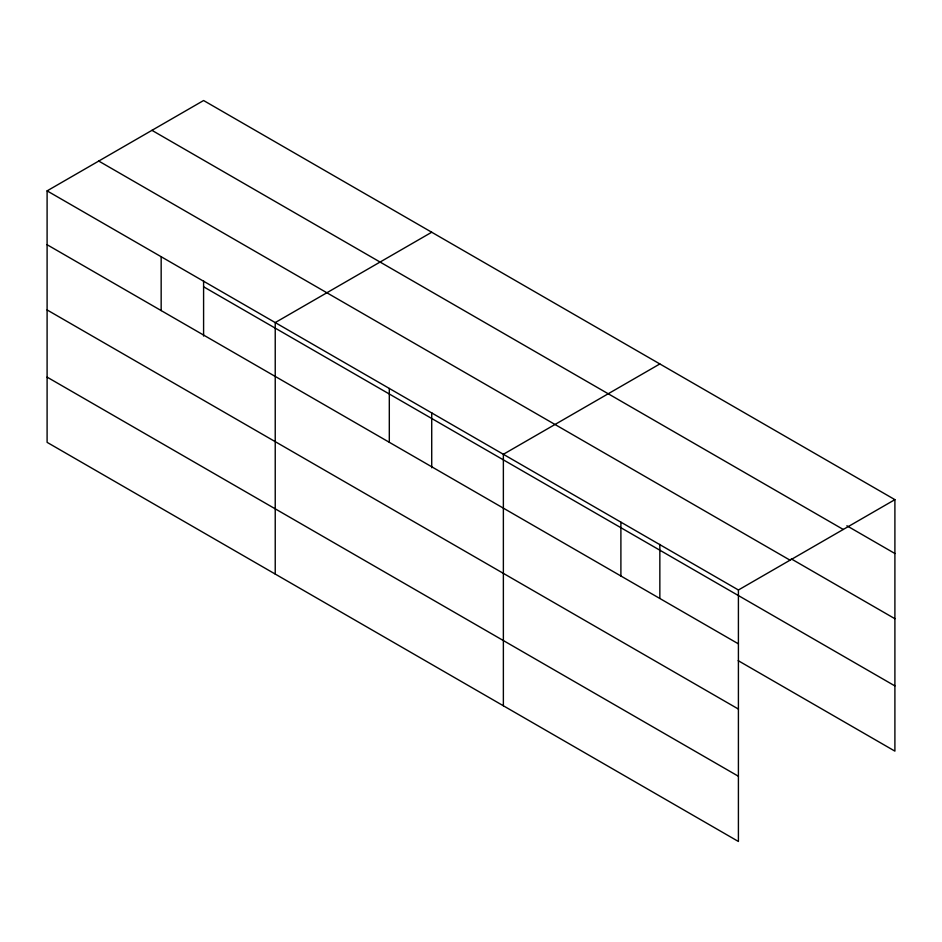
<?xml version="1.0" encoding="UTF-8"?>
<svg xmlns="http://www.w3.org/2000/svg" width="942" height="942" viewBox="0 0 942 942"><rect width="100%" height="100%" fill="white"/><g stroke="black" fill="none" stroke-linecap="round" stroke-linejoin="round"><path stroke-width="1.41" d="M47.1 190.873L738.41 589.998L738.41 841.477L47.1 442.351L47.1 190.873L203.59 100.523L894.9 499.649L894.9 751.127L738.198 660.66M431.719 232.238L275.229 322.576L275.229 574.055M659.847 363.953L503.369 454.291L503.369 705.77M738.41 589.998L894.9 499.649M846.882 525.777L894.9 553.507M151.945 130.337L843.255 529.463M791.28 558.889L894.9 618.717M98.745 161.058L790.055 560.184M203.59 286.78L894.9 685.917M47.1 244.72L738.41 643.845M47.1 309.942L738.41 709.067M47.1 377.13L738.41 776.255M659.847 544.37L659.847 598.04M620.896 522.151L620.896 575.998M431.719 412.655L431.719 467.774M389.305 388.434L389.305 442.293M203.59 280.94L203.59 336.058M161.164 256.73L161.164 310.577"/></g></svg>
